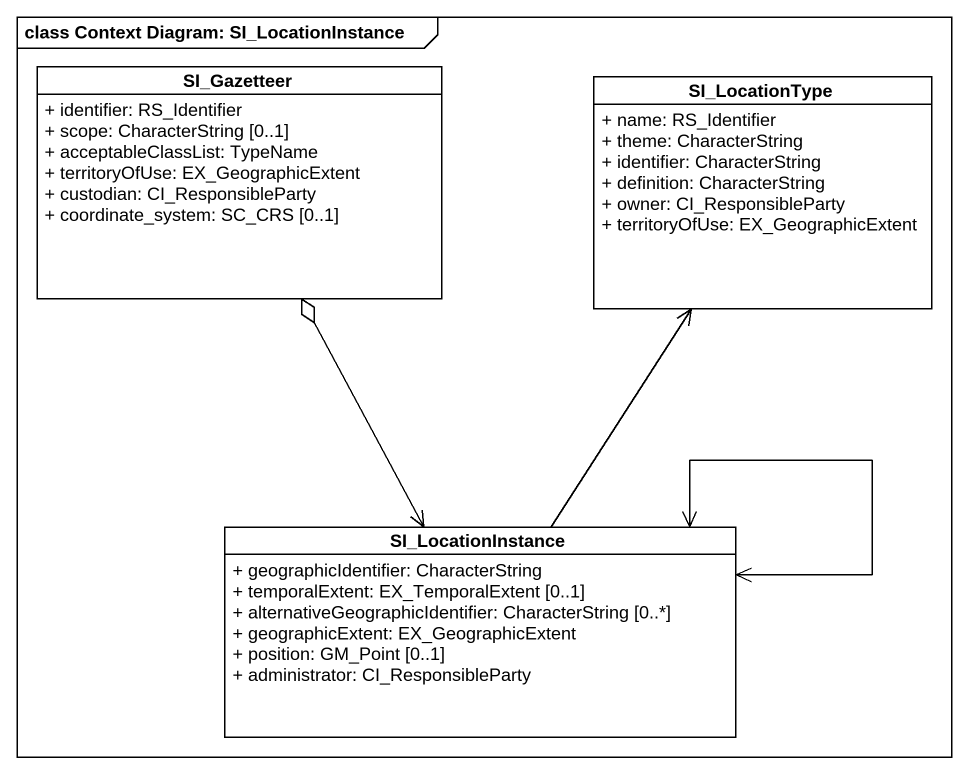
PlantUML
@startuml
mainframe class Context Diagram: SI_LocationInstance
hide circle
hide empty members
skinparam classAttributeIconSize 0
class SI_Gazetteer {
  + identifier: RS_Identifier
  + scope: CharacterString [0..1]
  + acceptableClassList: TypeName
  + territoryOfUse: EX_GeographicExtent
  + custodian: CI_ResponsibleParty
  + coordinate_system: SC_CRS [0..1]
}
class SI_LocationType {
  + name: RS_Identifier
  + theme: CharacterString
  + identifier: CharacterString
  + definition: CharacterString
  + owner: CI_ResponsibleParty
  + territoryOfUse: EX_GeographicExtent
}
class SI_LocationInstance {
  + geographicIdentifier: CharacterString
  + temporalExtent: EX_TemporalExtent [0..1]
  + alternativeGeographicIdentifier: CharacterString [0..*]
  + geographicExtent: EX_GeographicExtent
  + position: GM_Point [0..1]
  + administrator: CI_ResponsibleParty
}
SI_LocationInstance <-up-o SI_Gazetteer
SI_LocationInstance -up-> SI_LocationType
SI_LocationInstance <--> SI_LocationInstance
@enduml
